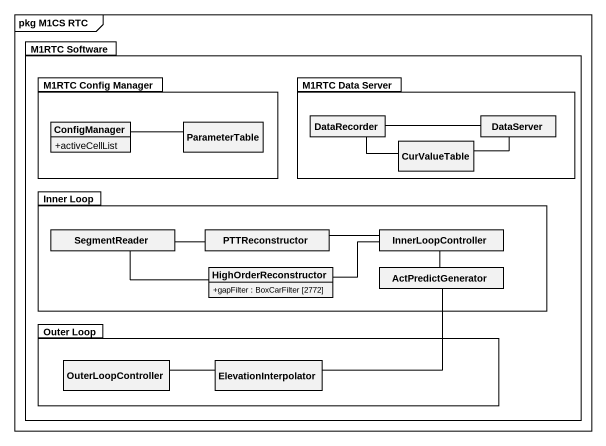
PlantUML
@startuml
mainframe pkg M1CS RTC
hide circle
hide empty members
skinparam classAttributeIconSize 0
package "M1RTC Software" as M1RTC_Software {
  package "M1RTC Config Manager" as M1RTC_Config_Manager {
    class ConfigManager {
      +activeCellList
    }
    class ParameterTable
  }
  package "M1RTC Data Server" as M1RTC_Data_Server {
    class DataRecorder
    class DataServer
    class CurValueTable
  }
  package "Inner Loop" as Inner_Loop {
    class SegmentReader
    class PTTReconstructor
    class InnerLoopController
    class HighOrderReconstructor {
      +gapFilter : BoxCarFilter [2772]
    }
    class ActPredictGenerator
  }
  package "Outer Loop" as Outer_Loop {
    class OuterLoopController
    class ElevationInterpolator
  }
}
ConfigManager -right- ParameterTable
DataRecorder -right- DataServer
DataRecorder -right- CurValueTable
CurValueTable -right- DataServer
SegmentReader -right- PTTReconstructor
SegmentReader -right- HighOrderReconstructor
PTTReconstructor -right- InnerLoopController
InnerLoopController -- ActPredictGenerator
HighOrderReconstructor -right- InnerLoopController
OuterLoopController -right- ElevationInterpolator
ElevationInterpolator -right- ActPredictGenerator
@enduml
